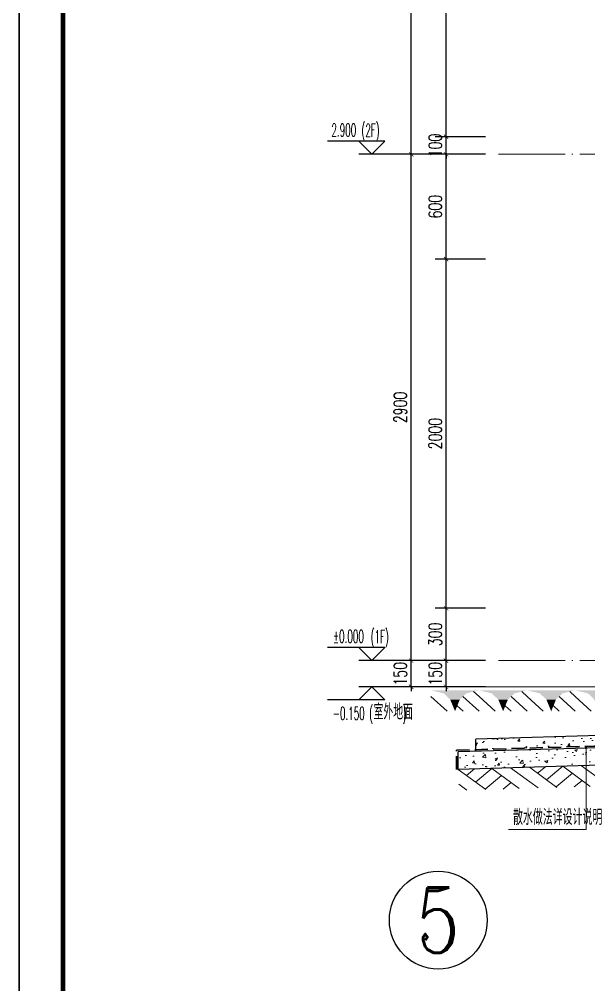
# Model space of a CAD drawing. Extents: x -461650 to 361314, y 245336 to 769729.
# Drawn here: x 254754 to 258013, y 658267 to 663796 of the extents above; entities that cross this region are included whole.
import ezdxf
from ezdxf.enums import TextEntityAlignment as Align

# ---------------------------------------------------------------- set-up
doc = ezdxf.new("R2010")
doc.units = 0
doc.header["$LTSCALE"] = 1000
doc.linetypes.add('DASH', pattern=[0.35, 0.25, -0.1])
doc.linetypes.add('DOTE', pattern=[2.42, 2, -0.2, 0.02, -0.2])
doc.layers.get('0').update_dxf_attribs({"linetype": 'CONTINUOUS'})
doc.layers.get('DEFPOINTS').update_dxf_attribs({"linetype": 'CONTINUOUS'})
for name, color, linetype in [('AXIS', 3, 'CONTINUOUS'), ('COLUMN', 4, 'CONTINUOUS'), ('DIM_ELEV', 3, 'CONTINUOUS'), ('PUB_DIM', 3, 'CONTINUOUS'), ('PUB_TEXT', 2, 'CONTINUOUS'), ('yichutu', 7, 'CONTINUOUS')]:
    doc.layers.add(name, color=color, linetype=linetype)
for name, color, linetype, lineweight in [('AXIS_TEXT', 7, 'CONTINUOUS', 20), ('DOTE', 19, 'DOTE', 9), ('图框', 9, 'CONTINUOUS', 18), ('平面-排水沟', 86, 'CONTINUOUS', 15), ('立面-中轮廓线', 30, 'CONTINUOUS', 35), ('粉刷', 251, 'CONTINUOUS', 9)]:
    doc.layers.add(name, color=color, linetype=linetype, lineweight=lineweight)
doc.styles.add('_TCH_AXIS', font='COMPLEX', dxfattribs={"bigfont": 'GBCBIG'})
doc.styles.add('_TCH_DIM', font='SIMPLEX.shx', dxfattribs={"width": 0.7, "bigfont": 'GBCBIG.shx'})
doc.styles.add('_TCH_DIM_T3', font='SIMPLEX', dxfattribs={"width": 0.705882, "bigfont": 'GBCBIG'})
doc.styles.add('DIM_FONT_T3', font='SIMPLEX', dxfattribs={"width": 0.705882, "bigfont": 'GBCBIG'})
doc.dimstyles.new('_TCH_ARCH&&25', dxfattribs={"dimtxt": 74.375, "dimasz": 25, "dimexe": 62.5, "dimexo": 75, "dimgap": 25, "dimtad": 1, "dimdec": 0, "dimzin": 0, "dimdsep": 46, "dimtxsty": '_TCH_DIM_T3', "dimblk": 'ARCHTICK', "dimcen": 0.09, "dimclrt": 7, "dimazin": 0, "dimtfac": 1, "dimtdec": 0, "dimtix": 1, "dimtmove": 2, "dimatfit": 3, "dimldrblk": 'ARCHTICK', "dimfxl": 0, "dimtolj": 1, "dimtzin": 0, "dimarcsym": 0})
pattern_1 = [(50, (28072.99, 249033.25), (143.452037, -12.550427), [15, -165]), (355, (28072.99, 249033.25), (-27.750267, 150.438427), [12, -132]), (100.4514, (28084.94, 249032.2), (115.701876, 137.88791), [12.74804, -140.22842]), (46.1842, (28072.99, 249073.25), (213.44821, -33.1038), [22.5, -247.5]), (96.6356, (28090.77, 249070.5), (186.93254, 194.82357), [19.12206, -210.3426]), (351.1842, (28072.99, 249073.25), (186.93239, 194.82372), [18, -198]), (21, (28092.99, 249063.25), (119.38141, -80.52378), [15, -165]), (326, (28092.99, 249063.25), (48.663066, 145.03001), [12, -132]), (71.4514, (28102.93, 249056.54), (168.044526, 64.5061), [12.74804, -140.22842]), (37.5, (28072.986, 249033.25), (2.431971, 66.578771), [0, -130.4, 0, -134, 0, -132.5]), (7.5, (28072.986, 249033.25), (52.613907, 78.882342), [0, -76.4, 0, -127.4, 0, -50.5]), (327.5, (28028.386, 249033.25), (106.764487, -4.510974), [0, -50, 0, -156, 0, -207]), (317.5, (28008.39, 249033.25), (116.637234, 20.020996), [0, -65, 0, -103.6, 0, -147])]

# ---------------------------------------------------------------- blocks, each defined once
blk = doc.blocks.new('GFDDDDRG')
at = {"layer": '图框'}
blk.add_lwpolyline([(923310, -107437), (923310, -159999), (893610, -159999), (893610, -107437)], close=True, dxfattribs=at)
blk.add_lwpolyline([(923310, -107437), (923310, -159999), (893610, -159999), (893610, -107437)], close=True, dxfattribs=at)
at = {"layer": '图框', "const_width": 50}
blk.add_lwpolyline([(894110, -159499), (922810, -159499), (922810, -108687), (894110, -108687)], close=True, dxfattribs=at)
blk = doc.blocks.new('$LINEPAT$素土夯实')
at = {"color": 0}
for p, q in [((0, -210), (210, 0)), ((120, -300), (420, 0)), ((420, 0), (608, -188)), ((495, -300), (795, 0)), ((615, 0), (705, -90)), ((315, -105), (502, -293)), ((210, -210), (300, -300)), ((705, -300), (795, -210))]:
    blk.add_line(p, q, dxfattribs=at)
blk = doc.blocks.new('$LinePat$自然土壤')
at = {"color": 0}
for p, q in [((0, -90), (71, -19)), ((0, -300), (211, -89)), ((420, -300), (630, -90)), ((210, -300), (286, -224))]:
    blk.add_line(p, q, dxfattribs=at)
for points in [[(0, 0), (630, 0), (168, -45), (462, -45)], [(168, -45), (462, -45), (252, -132), (378, -132)], [(252, -132), (378, -132), (315, -300)]]:
    blk.add_solid(points, dxfattribs=at)
blk = doc.blocks.new('sanshui')
at = {"layer": '粉刷'}
h = blk.add_hatch(dxfattribs=at)
h.set_pattern_fill('混凝土', color=256, scale=20)
h.set_pattern_definition(pattern_1)
edge = h.paths.add_edge_path()
edge.add_line((346317.8, 427329.6), (346257.8, 427329.6))
edge.add_line((346257.8, 427329.6), (346257.8, 427160.3))
edge.add_arc((346157.8, 427160.3), 100, 271.7184, 360, ccw=False)
edge.add_line((346160.8, 427060.3), (345137.8, 427029.6))
edge.add_line((345137.8, 427029.6), (345137.8, 426969.6))
edge.add_line((345137.8, 426969.6), (346317.8, 427005))
edge.add_line((346317.8, 427005), (346317.8, 427329.6))
h = blk.add_hatch(dxfattribs=at)
h.set_pattern_fill('混凝土', color=256, scale=20)
h.set_pattern_definition(pattern_1)
h.paths.add_polyline_path([(346337.8, 426895.6), (346337.8, 426995.6), (345037.8, 426956.6), (345037.8, 426856.6)])
at = {"layer": 'COLUMN'}
for p, q in [((346257.8, 427329.6), (346317.8, 427329.6)), ((346257.8, 427160.3), (346257.8, 427329.6)), ((346317.8, 426995), (346317.8, 427329.6)), ((346160.8, 427060.3), (345137.8, 427029.6)), ((345137.8, 426959.6), (345137.8, 427029.6)), ((346338.1, 426995.6), (345037.8, 426956.6)), ((345037.8, 426856.6), (345037.8, 426956.6)), ((346338.1, 426895.6), (345037.8, 426856.6))]:
    blk.add_line(p, q, dxfattribs=at)
blk.add_arc((346157.8, 427160.3), 100, 271.7184, 0, dxfattribs=at)
at = {"layer": '立面-中轮廓线', "linetype": 'DASH', "ltscale": 0.3}
blk.add_lwpolyline([(345027.8, 426856.6), (345027.8, 426966.3), (346317.8, 427005)], dxfattribs=at)
at = {"layer": '粉刷'}
blk.add_line((344881.5, 427329.6), (346257.8, 427329.6), dxfattribs=at)
at = {"layer": '粉刷', "yscale": 0.4, "zscale": 0.4}
for name, p, xscale, rotation in [('$LinePat$自然土壤', (345156.8, 427309.6), -0.4369306507241237, 359.9999999999903), ('$LinePat$自然土壤', (345432, 427309.6), -0.4369306507241237, 359.9999999999903), ('$LinePat$自然土壤', (345707.3, 427309.6), -0.4369306507241237, 359.9999999999903), ('$LinePat$自然土壤', (345982.6, 427309.6), -0.4369306507241237, 359.9999999999903), ('$LinePat$自然土壤', (346257.8, 427309.6), -0.4369306507241237, 359.9999999999903), ('$LINEPAT$素土夯实', (346257.8, 426893.2), -0.5117605352322558, 1.718358001643932), ('$LINEPAT$素土夯实', (345444.5, 426868.8), -0.5117605352322558, 1.718358001643932), ('$LINEPAT$素土夯实', (345851.2, 426881), -0.5117605352322558, 1.718358001643932)]:
    blk.add_blockref(name, p, dxfattribs=dict(at, xscale=xscale, rotation=rotation))
blk = doc.blocks.new('yct-1051-594-26275-14850-25-1002.0')
at = {"layer": 'yichutu', "color": 7}
blk.add_lwpolyline([(0, 0), (0, 14850), (26275, 14850), (26275, 0)], close=True, dxfattribs=at)
blk = doc.blocks.new('_ArchTick')
at = {"color": 0, "linetype": 'ByBlock', "const_width": 0.15}
blk.add_lwpolyline([(-0.5, -0.5), (0.5, 0.5)], dxfattribs=at)
blk = doc.blocks.new('*D1096')
at = {"layer": 'DEFPOINTS', "color": 0}
for p in [(257196.5, 660123), (257496.5, 660123), (257496.5, 659972.5)]:
    blk.add_point(p, dxfattribs=at)
at = {"layer": 'PUB_DIM', "color": 0, "lineweight": -2}
for p, q in [((257421.5, 660123), (257134, 660123)), ((257196.5, 660123), (257196.5, 660148)), ((257196.5, 659972.5), (257196.5, 660123)), ((257421.5, 659972.5), (257134, 659972.5)), ((257196.5, 659972.5), (257196.5, 659947.5))]:
    blk.add_line(p, q, dxfattribs=at)
at = {"layer": 'PUB_DIM', "color": 0, "lineweight": -2, "xscale": 25, "yscale": 25, "zscale": 25}
for p, rotation in [((257196.5, 660123), 270), ((257196.5, 659972.5), 90)]:
    blk.add_blockref('_ArchTick', p, dxfattribs=dict(at, rotation=rotation))
at = {"layer": 'PUB_DIM', "color": 7, "insert": (257134.3, 660047.7), "char_height": 74.38, "attachment_point": 5, "rotation": 90, "style": '_TCH_DIM_T3'}
blk.add_mtext('\\A1;150', dxfattribs=at)
blk = doc.blocks.new('*D1097')
at = {"layer": 'DEFPOINTS', "color": 0}
for p in [(257196.5, 660423), (257496.5, 660423), (257496.5, 660123)]:
    blk.add_point(p, dxfattribs=at)
at = {"layer": 'PUB_DIM', "color": 0, "lineweight": -2}
for p, q in [((257421.5, 660423), (257134, 660423)), ((257196.5, 660123), (257196.5, 660423)), ((257421.5, 660123), (257134, 660123))]:
    blk.add_line(p, q, dxfattribs=at)
at = {"layer": 'PUB_DIM', "color": 0, "lineweight": -2, "xscale": 25, "yscale": 25, "zscale": 25}
for p, rotation in [((257196.5, 660423), 90), ((257196.5, 660123), 270)]:
    blk.add_blockref('_ArchTick', p, dxfattribs=dict(at, rotation=rotation))
at = {"layer": 'PUB_DIM', "color": 7, "insert": (257134.3, 660273), "char_height": 74.38, "attachment_point": 5, "rotation": 90, "style": '_TCH_DIM_T3'}
blk.add_mtext('\\A1;300', dxfattribs=at)
blk = doc.blocks.new('*D1098')
at = {"layer": 'DEFPOINTS', "color": 0}
for p in [(257196.5, 662423), (257496.5, 662423), (257496.5, 660423)]:
    blk.add_point(p, dxfattribs=at)
at = {"layer": 'PUB_DIM', "color": 0, "lineweight": -2}
for p, q in [((257421.5, 662423), (257134, 662423)), ((257196.5, 660423), (257196.5, 662423)), ((257421.5, 660423), (257134, 660423))]:
    blk.add_line(p, q, dxfattribs=at)
at = {"layer": 'PUB_DIM', "color": 0, "lineweight": -2, "xscale": 25, "yscale": 25, "zscale": 25}
for p, rotation in [((257196.5, 662423), 90), ((257196.5, 660423), 270)]:
    blk.add_blockref('_ArchTick', p, dxfattribs=dict(at, rotation=rotation))
at = {"layer": 'PUB_DIM', "color": 7, "insert": (257134.3, 661423), "char_height": 74.38, "attachment_point": 5, "rotation": 90, "style": '_TCH_DIM_T3'}
blk.add_mtext('\\A1;2000', dxfattribs=at)
blk = doc.blocks.new('*D1099')
at = {"layer": 'DEFPOINTS', "color": 0}
for p in [(257196.5, 663023), (257496.5, 663023), (257496.5, 662423)]:
    blk.add_point(p, dxfattribs=at)
at = {"layer": 'PUB_DIM', "color": 0, "lineweight": -2}
for p, q in [((257421.5, 663023), (257134, 663023)), ((257196.5, 662423), (257196.5, 663023)), ((257421.5, 662423), (257134, 662423))]:
    blk.add_line(p, q, dxfattribs=at)
at = {"layer": 'PUB_DIM', "color": 0, "lineweight": -2, "xscale": 25, "yscale": 25, "zscale": 25}
for p, rotation in [((257196.5, 663023), 90), ((257196.5, 662423), 270)]:
    blk.add_blockref('_ArchTick', p, dxfattribs=dict(at, rotation=rotation))
at = {"layer": 'PUB_DIM', "color": 7, "insert": (257134.3, 662723), "char_height": 74.38, "attachment_point": 5, "rotation": 90, "style": '_TCH_DIM_T3'}
blk.add_mtext('\\A1;600', dxfattribs=at)
blk = doc.blocks.new('*D1100')
at = {"layer": 'DEFPOINTS', "color": 0}
for p in [(257196.5, 663123), (257496.5, 663123), (257496.5, 663023)]:
    blk.add_point(p, dxfattribs=at)
at = {"layer": 'PUB_DIM', "color": 0, "lineweight": -2}
for p, q in [((257196.5, 663123), (257196.5, 663148)), ((257421.5, 663123), (257134, 663123)), ((257196.5, 663023), (257196.5, 663123)), ((257421.5, 663023), (257134, 663023)), ((257196.5, 663023), (257196.5, 662998))]:
    blk.add_line(p, q, dxfattribs=at)
at = {"layer": 'PUB_DIM', "color": 0, "lineweight": -2, "xscale": 25, "yscale": 25, "zscale": 25}
for p, rotation in [((257196.5, 663123), 270), ((257196.5, 663023), 90)]:
    blk.add_blockref('_ArchTick', p, dxfattribs=dict(at, rotation=rotation))
at = {"layer": 'PUB_DIM', "color": 7, "insert": (257134.3, 663073), "char_height": 74.38, "attachment_point": 5, "rotation": 90, "style": '_TCH_DIM_T3'}
blk.add_mtext('\\A1;100', dxfattribs=at)
blk = doc.blocks.new('*D1101')
at = {"layer": 'DEFPOINTS', "color": 0}
for p in [(257196.5, 665323), (257496.5, 665323), (257496.5, 663123)]:
    blk.add_point(p, dxfattribs=at)
at = {"layer": 'PUB_DIM', "color": 0, "lineweight": -2}
for p, q in [((257421.5, 665323), (257134, 665323)), ((257196.5, 663123), (257196.5, 665323)), ((257421.5, 663123), (257134, 663123))]:
    blk.add_line(p, q, dxfattribs=at)
at = {"layer": 'PUB_DIM', "color": 0, "lineweight": -2, "xscale": 25, "yscale": 25, "zscale": 25}
for p, rotation in [((257196.5, 665323), 90), ((257196.5, 663123), 270)]:
    blk.add_blockref('_ArchTick', p, dxfattribs=dict(at, rotation=rotation))
at = {"layer": 'PUB_DIM', "color": 7, "insert": (257134.3, 664223), "char_height": 74.38, "attachment_point": 5, "rotation": 90, "style": '_TCH_DIM_T3'}
blk.add_mtext('\\A1;2200', dxfattribs=at)
blk = doc.blocks.new('*D1116')
at = {"layer": 'DEFPOINTS', "color": 0}
for p in [(256996.5, 660123), (257496.5, 660123), (257496.5, 659972.5)]:
    blk.add_point(p, dxfattribs=at)
at = {"layer": 'PUB_DIM', "color": 0, "lineweight": -2}
for p, q in [((257421.5, 660123), (256934, 660123)), ((256996.5, 660123), (256996.5, 660148)), ((256996.5, 659972.5), (256996.5, 660123)), ((257421.5, 659972.5), (256934, 659972.5)), ((256996.5, 659972.5), (256996.5, 659947.5))]:
    blk.add_line(p, q, dxfattribs=at)
at = {"layer": 'PUB_DIM', "color": 0, "lineweight": -2, "xscale": 25, "yscale": 25, "zscale": 25}
for p, rotation in [((256996.5, 660123), 270), ((256996.5, 659972.5), 90)]:
    blk.add_blockref('_ArchTick', p, dxfattribs=dict(at, rotation=rotation))
at = {"layer": 'PUB_DIM', "color": 7, "insert": (256934.3, 660047.7), "char_height": 74.38, "attachment_point": 5, "rotation": 90, "style": '_TCH_DIM_T3'}
blk.add_mtext('\\A1;150', dxfattribs=at)
blk = doc.blocks.new('*D1117')
at = {"layer": 'DEFPOINTS', "color": 0}
for p in [(256996.5, 663023), (257496.5, 663023), (257496.5, 660123)]:
    blk.add_point(p, dxfattribs=at)
at = {"layer": 'PUB_DIM', "color": 0, "lineweight": -2}
for p, q in [((257421.5, 663023), (256934, 663023)), ((256996.5, 660123), (256996.5, 663023)), ((257421.5, 660123), (256934, 660123))]:
    blk.add_line(p, q, dxfattribs=at)
at = {"layer": 'PUB_DIM', "color": 0, "lineweight": -2, "xscale": 25, "yscale": 25, "zscale": 25}
for p, rotation in [((256996.5, 663023), 90), ((256996.5, 660123), 270)]:
    blk.add_blockref('_ArchTick', p, dxfattribs=dict(at, rotation=rotation))
at = {"layer": 'PUB_DIM', "color": 7, "insert": (256934.3, 661573), "char_height": 74.38, "attachment_point": 5, "rotation": 90, "style": '_TCH_DIM_T3'}
blk.add_mtext('\\A1;2900', dxfattribs=at)
blk = doc.blocks.new('*D1118')
at = {"layer": 'DEFPOINTS', "color": 0}
for p in [(256996.5, 665923), (257496.5, 665923), (257496.5, 663023)]:
    blk.add_point(p, dxfattribs=at)
at = {"layer": 'PUB_DIM', "color": 0, "lineweight": -2}
for p, q in [((257421.5, 665923), (256934, 665923)), ((256996.5, 663023), (256996.5, 665923)), ((257421.5, 663023), (256934, 663023))]:
    blk.add_line(p, q, dxfattribs=at)
at = {"layer": 'PUB_DIM', "color": 0, "lineweight": -2, "xscale": 25, "yscale": 25, "zscale": 25}
for p, rotation in [((256996.5, 665923), 90), ((256996.5, 663023), 270)]:
    blk.add_blockref('_ArchTick', p, dxfattribs=dict(at, rotation=rotation))
at = {"layer": 'PUB_DIM', "color": 7, "insert": (256934.3, 664473), "char_height": 74.38, "attachment_point": 5, "rotation": 90, "style": '_TCH_DIM_T3'}
blk.add_mtext('\\A1;2900', dxfattribs=at)

msp = doc.modelspace()

# ---------------------------------------------------------------- linework, layer by layer
at = {"layer": 'AXIS', "color": 6}
msp.add_circle((257152.07, 658636.4), 280, dxfattribs=at)
at = {"layer": 'DIM_ELEV'}
for p, q in [((256846.49, 663097.98), (256518.49, 663097.98)), ((256771.49, 663022.98), (256696.49, 663097.98)), ((256771.49, 663022.98), (256846.49, 663097.98)), ((257196.49, 663022.98), (256696.49, 663022.98)), ((256846.49, 660197.98), (256518.49, 660197.98)), ((256771.49, 660122.98), (256696.49, 660197.98)), ((256771.49, 660122.98), (256846.49, 660197.98)), ((257196.49, 660122.98), (256696.49, 660122.98)), ((256771.49, 659972.51), (256696.49, 659897.51)), ((257196.49, 659972.51), (256696.49, 659972.51)), ((256771.49, 659972.51), (256846.49, 659897.51)), ((256846.49, 659897.51), (256518.49, 659897.51))]:
    msp.add_line(p, q, dxfattribs=at)
at = {"layer": 'DOTE', "color": 1, "linetype": 'DOTE', "ltscale": 0.2}
for p, q in [((261265.21, 663022.98), (257496.49, 663022.98)), ((261265.21, 660122.98), (257496.49, 660122.98))]:
    msp.add_line(p, q, dxfattribs=at)
at = {"layer": '平面-排水沟'}
for p, q in [((257997.67, 659623.39), (257997.67, 659155.55)), ((257997.67, 659155.55), (257553.54, 659155.55))]:
    msp.add_line(p, q, dxfattribs=at)
at = {"layer": '平面-排水沟', "const_width": 6.67}
msp.add_lwpolyline([(257997.67, 659626.72, 1), (257997.67, 659620.06, 1)], format="xyb", close=True, dxfattribs=at)

# ---------------------------------------------------------------- block references
at = {"xscale": 0.5, "yscale": 0.5, "zscale": 0.5}
msp.add_blockref('GFDDDDRG', (-192051.04, 734849.49), dxfattribs=at)
msp.add_blockref('sanshui', (-87771.44, 232643.35))
at = {"layer": 'yichutu', "rotation": 270}
msp.add_blockref('yct-1051-594-26275-14850-25-1002.0', (254753.85, 681131.01), dxfattribs=at)

# ---------------------------------------------------------------- texts
at = {"layer": 'AXIS_TEXT', "color": 6, "style": '_TCH_AXIS'}
msp.add_text('5', height=372.76, dxfattribs=at).set_placement((257027.82, 658450.02), (257276.33, 658450.02), align=Align.FIT)
at = {"layer": 'PUB_TEXT'}
for s, height, style, width, p in [('(2F)', 74.375, '_TCH_DIM', 0.494118, (256712.54, 663123.01)), ('2.900', 74.375, '_TCH_DIM', 0.494118, (256540.39, 663124.23)), ('%%P0.000', 74.375, '_TCH_DIM', 0.494118, (256549.49, 660224.23)), ('(1F)', 74.375, '_TCH_DIM', 0.494118, (256764.87, 660223.01)), ('室外地面', 89.362, '_TCH_DIM', 0.7, (256781.32, 659784.99)), ('-0.150', 74.375, '_TCH_DIM', 0.494118, (256548.09, 659783.76)), ('(', 74.38, '_TCH_DIM', 0.494118, (256756.82, 659784.99)), (')', 74.38, '_TCH_DIM', 0.494118, (256948.12, 659784.99)), ('散水做法详设计说明', 89.362, 'DIM_FONT_T3', 0.705882, (257579.79, 659181.8))]:
    msp.add_text(s, height=height, dxfattribs=dict(at, style=style, width=width)).set_placement(p)

# ---------------------------------------------------------------- dimensions: what is measured, and where the dimension line sits
at = {"layer": 'PUB_DIM'}
for p1, p2, distance, picture, middle in [((257496.49, 663022.98), (257496.49, 665922.98), 500, '*D1118', (256934.3, 664472.98)), ((257496.49, 663122.98), (257496.49, 665322.98), 300, '*D1101', (257134.3, 664222.98)), ((257496.49, 663022.98), (257496.49, 663122.98), 300, '*D1100', (257134.3, 663072.98)), ((257496.49, 660122.98), (257496.49, 663022.98), 500, '*D1117', (256934.3, 661572.98)), ((257496.49, 662422.98), (257496.49, 663022.98), 300, '*D1099', (257134.3, 662722.98)), ((257496.49, 660422.97), (257496.49, 662422.98), 300, '*D1098', (257134.3, 661422.98)), ((257496.49, 660122.98), (257496.49, 660422.97), 300, '*D1097', (257134.3, 660272.98)), ((257496.49, 659972.51), (257496.49, 660122.98), 500, '*D1116', (256934.3, 660047.75)), ((257496.49, 659972.51), (257496.49, 660122.98), 300, '*D1096', (257134.3, 660047.75))]:
    dim = msp.add_aligned_dim(p1=p1, p2=p2, distance=distance, dimstyle='_TCH_ARCH&&25', dxfattribs=at)
    dim.commit()
    dim.dimension.update_dxf_attribs({"geometry": picture, "text_midpoint": middle})

doc.saveas('drawing.dxf')
